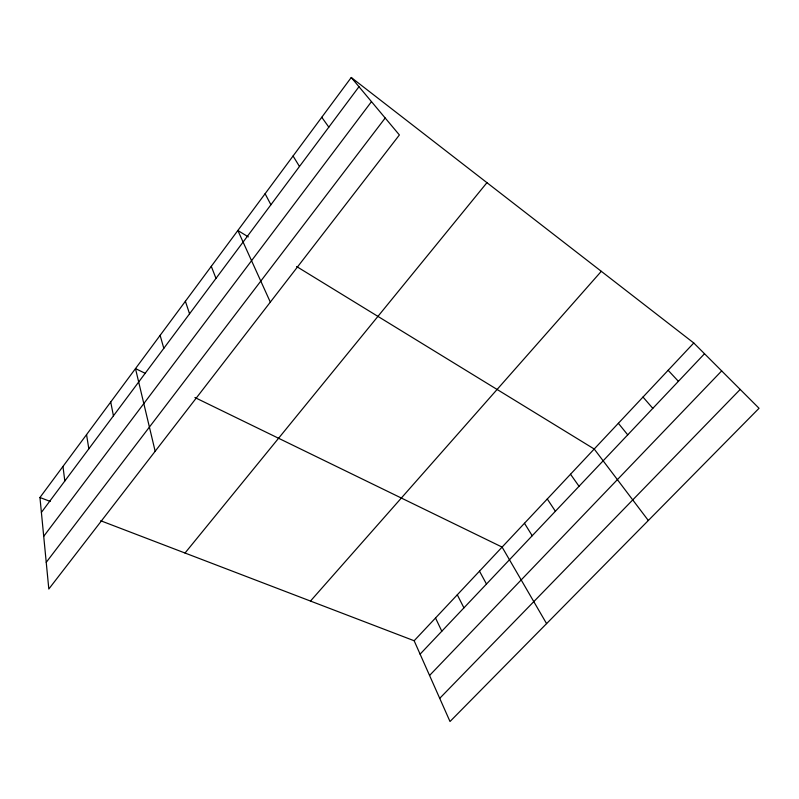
<?xml version="1.0" encoding="UTF-8"?>
<svg xmlns="http://www.w3.org/2000/svg" width="799" height="799" viewBox="0 0 799 799"><rect width="100%" height="100%" fill="white"/><g stroke="black" fill="none" stroke-linecap="round" stroke-linejoin="round"><path stroke-width="1.2" d="M351.25 77.493L399.39 134.961L48.819 589.013L39.95 497.497L351.25 77.493L693.772 342.991L759.05 408.279L450.007 721.507L414.152 640.748L100.704 520.748M41.398 512.399L358.981 86.721M43.715 536.329L371.485 101.643M46.232 562.336L385.198 118.012M185.018 553.028L486.941 182.671M310.481 601.058L601.297 271.32M414.152 640.748L693.772 342.991M420.104 654.151L704.518 353.737M429.562 675.465L721.677 370.906M439.72 698.346L740.204 389.433M39.95 497.497L50.217 501.422M145.358 373.393L135.49 368.599L155.166 451.285M194.896 397.522L502.102 547.095L546.576 623.629M248.319 236.904L237.852 230.492L270.322 302.132M296.599 266.516L594.206 449.008L648.329 520.499M668.134 370.297L678.401 381.323M642.995 397.053L652.813 408.359M618.366 423.29L627.724 434.846M321.767 117.273L328.828 127.141M570.516 474.236L579.035 486.281M547.275 498.985L555.395 511.25M524.474 523.265L532.214 535.739M293.063 156.005L299.485 166.472M479.49 571.175L486.481 584.049M265.098 193.728L270.911 204.764M457.298 594.806L463.929 607.859M435.525 617.997L441.807 631.23M211.286 266.327L215.98 278.392M185.388 301.263L189.563 313.807M160.13 335.34L163.805 348.334M110.721 402.017L113.438 415.84M86.552 434.626L88.829 448.828M62.971 466.436L64.819 481.008"/></g></svg>
